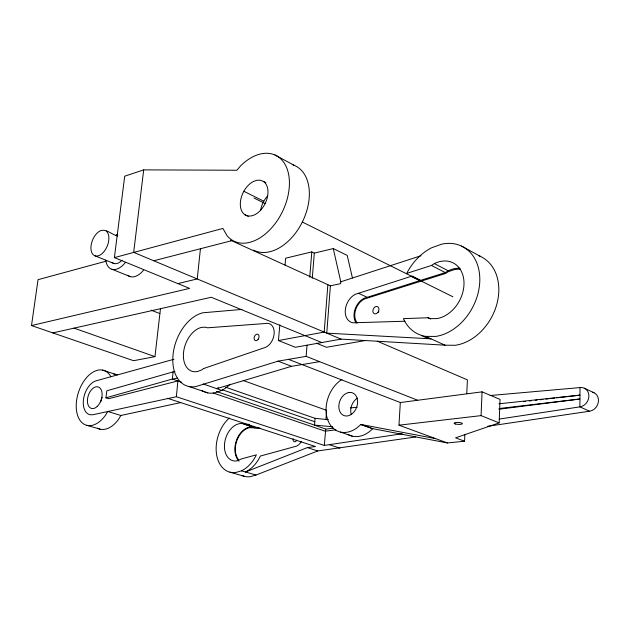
<?xml version="1.0" encoding="UTF-8"?>
<svg xmlns="http://www.w3.org/2000/svg" width="630" height="630" viewBox="0 0 630 630"><rect width="100%" height="100%" fill="white"/><g stroke="black" fill="none" stroke-linecap="round" stroke-linejoin="round"><path stroke-width="0.94" d="M490.085 395.53L580.01 387.584L579.884 406.87L589.554 411.217A9.93 8.521 -61.7 0 0 598.358 402.145A9.93 8.521 -61.7 0 0 592.665 392.254M464.877 434.495L464.57 441.205L455.553 437.834L499.141 422.895L500.031 399.412L482.068 391.844L400.326 402.531L288.54 359.368L278.066 361.147L195.985 386.536A38.674 25.216 -69.7 0 1 172.998 355.186A38.674 25.216 -69.7 0 1 202.907 312.779L241.944 309.417M499.141 422.895L481.068 415.627L482.068 391.844M466.767 393.616L467.413 379.874L377.236 341.176M464.57 441.205L447.418 442.961L398.971 425.187L400.326 402.531M402.31 433.739L324.3 445.426L325.749 429.14L333.498 428.132M325.962 419.761L326.537 410.319L243.164 380.512M285.043 265.065L285.642 258.198L311.803 251.905L314.315 253.11L333.254 248.574L340.798 281.799L340.657 283.634L330.388 285.839L230.415 240.148M327.86 284.689L324.206 332.073L278.444 340.546L279.822 324.859M330.388 285.839L326.765 333.144L430.999 338.838A48.841 37.06 -62.1 0 1 421.824 335.648M225.698 387.237L315.055 418.344L314.527 425.116L325.749 429.14M312.267 278.31L314.315 253.11M417.651 400.263L306.141 356.352L307.046 345.153M309.747 277.168L311.803 251.905M173.998 359.257L96.705 380.654A17.735 10.726 -72.1 0 0 83.782 397.593A17.735 10.726 -72.1 0 0 89.854 414.697L92.736 414.768L176.369 396.727L177.88 380.945L108.691 398.688L105.934 397.829L106.801 390.813L174.896 371.385M200.427 248.842L197.221 278.933L177.865 283.594L114.392 257.623L124.709 176.195L143.703 169.872L236.904 170.25L240.778 165.674A47.715 30.72 -64.1 0 1 285.335 164.903A47.715 30.72 -64.1 0 1 273.365 225.871A47.715 30.72 -64.1 0 1 227.036 235.659L222.902 228.43L114.392 257.623M173.148 371.692L172.337 379.055L105.934 397.829M105.997 261.206L38.036 279.681L31.5 325.56L133.552 360.699L154.964 356.635L160.453 308.716M143.703 169.872L133.67 252.37L341.035 339.121L445.087 345.193L455.269 345.287A48.258 37.02 -61.9 0 0 496.991 303.589A48.258 37.02 -61.9 0 0 478.658 255.646M420.273 281.421L420.698 280.342L445.331 272.601L448.213 270.782A30.035 22.94 -62 0 1 460.01 268.278M180.692 402.594L120.858 415.469L118.834 418.95A28.5 17.451 -72.1 0 1 97.422 428.148M435.621 438.622L360.943 424.455L357.738 427.242A28.98 21.42 -69.9 0 1 327.49 419.186A28.98 21.42 -69.9 0 1 341.933 379.457M447.418 442.961L372.858 428.691L369.66 431.448A28.704 21.412 -69.9 0 1 348.059 434.503M434.338 263.6A30.398 22.963 -62.2 0 1 463.971 281.807A30.398 22.963 -62.2 0 1 436.968 318.583L430.637 318.646L428.006 317.764L403.42 318.63A49.069 37.075 -62.2 0 0 425.573 336.389L435.795 336.42A49.069 37.075 -62.2 0 0 479.706 282.917A49.069 37.075 -62.2 0 0 441.866 244.117L431.597 247.771A49.069 37.075 -62.2 0 0 406.72 273.396L431.448 265.458L434.338 263.6L448.213 270.782M167.501 398.294L315.488 446.544L307.361 447.591L245.495 471.988A30.917 21.31 -72.8 0 0 260.379 456.057L296.612 446.111A10.852 7.773 -72.1 0 0 301.463 441.347M241.833 475.398A30.681 21.325 -72.9 0 0 250.118 476.729L255.985 475.036L317.756 450.954L415.674 436.968M404.925 321.229L352.942 322.788A15.585 11.261 -65.4 0 1 345.287 310.11A15.585 11.261 -65.4 0 1 355.328 294.305L412.075 276.058L420.698 280.342L364.053 298.313A15.474 11.261 -65.3 0 0 356.218 323.095M230.092 384.261A38.162 25.294 -69.7 0 1 221.815 390.395L214.649 392.907A38.162 25.294 -69.7 0 1 201.671 390.356M340.798 281.799L421.037 255.733M319.607 361.667L291.564 366.306L216.736 388.647A38.304 25.279 -69.7 0 0 218.319 387.757M258.82 427.723L255.063 427.723L243.172 423.722A19.215 13.199 -72.8 0 0 224.831 441.724A19.215 13.199 -72.8 0 0 236.565 460.963L241.802 458.813L256.378 454.836A31.012 21.302 -72.8 0 1 241.479 470.823L235.596 472.547A31.012 21.302 -72.8 0 1 216.373 453.049A31.012 21.302 -72.8 0 1 229.328 417.989M153.775 260.765L232.612 240.455M31.5 325.56L189.575 288.39L177.865 283.594M52.833 332.908L211.247 297.266L321.843 342.555M341.035 339.121L295.36 347.272L278.444 340.546M365.006 340.594L326.474 347.28L316.433 343.192M288.54 359.368L306.141 356.352M177.581 378.165L172.337 379.055L181.582 382.213M499.346 419.052L579.884 406.87A10.025 8.544 -61.9 0 0 588.892 396.002A10.025 8.544 -61.9 0 0 580.01 387.584M487.557 426.321L589.554 411.217M335.908 429.825L325.167 431.188L213.082 392.955M498.921 409.232L579.939 399.003L499.078 408.539M523.451 401.664L525.404 401.436M529.302 400.987L531.248 400.767M535.146 400.318L537.099 400.089M540.02 399.751L542.942 399.42M545.863 399.081L548.785 398.743M550.738 398.514L554.628 398.065M556.581 397.845L579.962 395.144L498.921 403.806M398.971 425.187L481.068 415.627M350.311 407.886L357.155 407.279M243.172 423.722L244.684 424.344L249.386 424.337M260.67 428.361L249.992 427.62A18.42 12.757 -72.9 0 0 236.967 440.307A18.42 12.757 -72.9 0 0 238.187 459.333M332.648 426.77L314.527 425.116L216.444 391.482M315.055 418.344L328.356 419.674M229.942 472.177L244.464 476.351M86.822 425.321L99.981 429.148M241.479 470.823L255.985 475.036M120.858 415.469L107.706 411.469L105.682 414.981A28.752 17.388 -72.1 0 1 79.64 419.808A28.752 17.388 -72.1 0 1 84.066 380.851A28.752 17.388 -72.1 0 1 110.163 375.496L110.73 376.732M307.361 447.591L317.756 450.954M244.684 424.344L255.063 427.723M176.369 396.727L324.3 445.426M329.537 444.756L339.901 448.19M102.603 370.093L115.566 374.385M189.118 386.544L207.774 392.876M203.159 383.961L221.815 390.395M340.444 432.085L352.406 436.204M222.351 389.789L314.795 421.722M74.049 328.135L154.964 356.635M360.943 424.455L372.858 428.691M360.517 424.423L372.432 428.668M278.066 361.147L291.564 366.306M263.301 181.361L260.3 180.212L256.89 180.274L253.299 181.542A19.081 12.277 -64.1 0 0 241.03 209.199A19.081 12.277 -64.1 0 0 261.812 208.821A19.081 12.277 -64.1 0 0 263.301 181.361L265.899 182.692M151.168 310.22L159.894 313.567M112.022 269.301L130.371 276.657M95.272 255.938L114.061 263.553M106.289 231.108A13.702 7.938 -67.8 0 1 108.179 243.353A13.702 7.938 -67.8 0 1 99.753 255.252L97.429 256.04A13.702 7.938 -67.8 0 1 91.011 246.165A13.702 7.938 -67.8 0 1 99.95 230.958C106.21 228.029 111.88 234.99 117.849 236.022M425.573 336.389L445.087 345.193M358.383 293.249L367.109 297.273M428.006 317.764L430.644 319M584.459 388.238L594.066 392.766M244.794 214.641L248.291 216.318M333.254 248.574L347.193 255.37L352.446 277.964M243.841 191.284L263.797 201.222M254.024 198.04L265.443 203.703M302.313 222.012L452.852 296.761M411.154 276.381L419.777 280.665M431.448 265.458L445.331 272.601M274.908 154.972L294.667 165.58M461.506 246.086L480.438 256.402M351.264 414.556A12.033 8.977 -69.9 0 1 357.596 398.065M378.441 312.149A3.843 2.819 -65 0 1 378.811 311.22M357.265 322.969A14.514 10.56 -65.3 0 1 356.084 308.456A14.514 10.56 -65.3 0 1 367.125 298.155L445.473 273.483L448.363 271.656L454.521 269.577A29.012 22.16 -62 0 1 460.617 269.325M143.49 270.215A19.396 11.663 -67.7 0 1 127.677 275.223M260.623 210.223A18.798 12.324 -63.9 0 1 267.711 195.843M122.015 260.229A13.529 7.985 -67.8 0 1 112.211 262.576M125.142 262.71A19.632 11.592 -67.8 0 1 105.785 260.103M115.912 235.266A19.632 11.592 -67.8 0 1 117.251 234.281M292.997 164.934A47.006 30.831 -63.9 0 1 303.14 220.358A47.006 30.831 -63.9 0 1 253.528 250.071M296.714 440.244A2.662 1.906 -72.2 0 1 296.36 440.819L295.919 441.291A2.662 1.906 -72.2 0 1 293.934 441.551L293.556 441.197A2.662 1.906 -72.2 0 1 293.218 438.771M100.737 401.924A11.175 6.843 -72.1 0 1 102.225 397.349M113.739 374.181A28.5 17.451 -72.1 0 1 117.314 374.889M239.03 461.247A19.065 13.206 -72.9 0 1 237.022 438.976A19.065 13.206 -72.9 0 1 253.543 427.101M258.119 339.31L257.568 339.924A3.378 2.292 -68.5 0 1 255.118 340.436L254.654 340.027A3.378 2.292 -68.5 0 1 255.024 335.491A3.378 2.292 -68.5 0 1 258.489 334.766A3.378 2.292 -68.5 0 1 258.119 339.31M377.85 312.37L377.173 313.063A3.859 2.819 -65 0 1 374.157 313.582L373.574 313.11A3.859 2.819 -65 0 1 373.992 307.936A3.859 2.819 -65 0 1 378.26 307.204A3.859 2.819 -65 0 1 377.85 312.37M203.64 368.526L201.521 370.015L197.395 371.535A23.145 15.088 -69.7 0 1 183.511 352.792A23.145 15.088 -69.7 0 1 201.537 327.387L205.64 327.19L207.483 327.813L265.671 323.497A12.86 8.781 -68.3 0 1 274.152 333.75A12.86 8.781 -68.3 0 1 263.734 347.957L203.64 368.526M349.004 392.451L346.555 393.199A12.151 8.977 -69.9 0 0 340.098 412.02A12.151 8.977 -69.9 0 0 355.454 409.847A12.151 8.977 -69.9 0 0 351.398 392.514L349.004 392.451M455.6 424.022A4.134 0.969 3.1 0 0 462.326 423.793A4.134 0.969 3.1 0 0 456.852 422.423A4.134 0.969 3.1 0 0 455.6 424.022M97.233 406.429A11.277 6.82 -72.1 0 0 99.54 387.623A11.277 6.82 -72.1 0 0 87.531 398.932A11.277 6.82 -72.1 0 0 97.233 406.429"/></g></svg>
